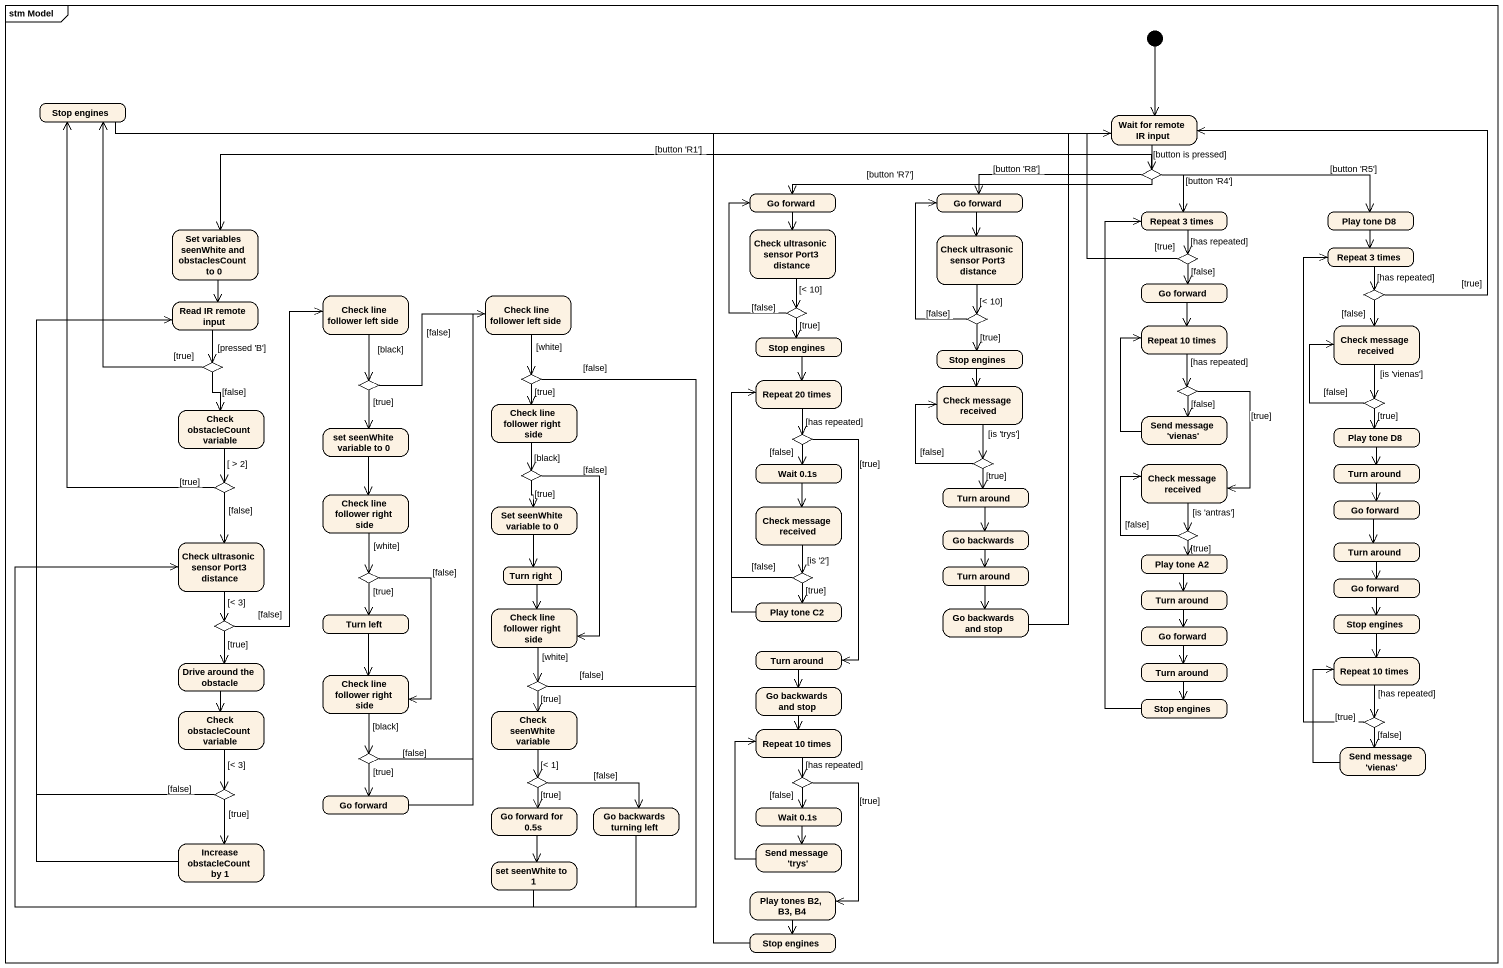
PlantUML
@startuml
mainframe stm Model
hide empty description
state "Stop engines" as Stop_engines
state "Wait for remote IR input" as Wait_for_remote_IR_input
state choice1 <<choice>>
state "Go forward" as Go_forward
state "Go forward" as Go_forward_2
state "Repeat 3 times" as Repeat_3_times
state "Play tone D8" as Play_tone_D8
state "Set variables seenWhite and obstaclesCount to 0" as Set_variables_seenWhite_and
state "Check ultrasonic sensor Port3 distance" as Check_ultrasonic_sensor
state "Check ultrasonic sensor Port3 distance" as Check_ultrasonic_sensor_2
state "Repeat 3 times" as Repeat_3_times_2
state "Go forward" as Go_forward_3
state choice2 <<choice>>
state "Read IR remote input" as Read_IR_remote_input
state "Check line follower left side" as Check_line_follower_left
state "Check line follower left side" as Check_line_follower_left_2
state choice3 <<choice>>
state choice4 <<choice>>
state "Repeat 10 times" as Repeat_10_times
state "Check message received" as Check_message_received
state choice5 <<choice>>
state choice6 <<choice>>
state "Stop engines" as Stop_engines_2
state "Stop engines" as Stop_engines_3
state choice7 <<choice>>
state "Check line follower right side" as Check_line_follower_right
state choice8 <<choice>>
state "Repeat 20 times" as Repeat_20_times
state "Check message received" as Check_message_received_2
state choice9 <<choice>>
state choice10 <<choice>>
state "Check obstacleCount variable" as Check_obstacleCount_variable
state "set seenWhite variable to 0" as set_seenWhite_variable_to_0
state choice11 <<choice>>
state "Send message 'vienas'" as Send_message_vienas
state "Play tone D8" as Play_tone_D8_2
state choice12 <<choice>>
state choice13 <<choice>>
state "Wait 0.1s" as Wait_0_1s
state choice14 <<choice>>
state "Check message received" as Check_message_received_3
state "Turn around" as Turn_around
state "Check line follower right side" as Check_line_follower_right_2
state "Set seenWhite variable to 0" as Set_seenWhite_variable_to_0
state "Check message received" as Check_message_received_4
state "Turn around" as Turn_around_2
state "Go forward" as Go_forward_4
state "Check ultrasonic sensor Port3 distance" as Check_ultrasonic_sensor_3
state "Go backwards" as Go_backwards
state "Play tone A2" as Play_tone_A2
state choice15 <<choice>>
state "Turn around" as Turn_around_3
state choice16 <<choice>>
state "Turn right" as Turn_right
state choice17 <<choice>>
state "Turn around" as Turn_around_4
state "Turn around" as Turn_around_5
state "Go forward" as Go_forward_5
state choice18 <<choice>>
state "Turn left" as Turn_left
state "Check line follower right side" as Check_line_follower_right_3
state "Play tone C2" as Play_tone_C2
state "Go backwards and stop" as Go_backwards_and_stop
state "Go forward" as Go_forward_6
state "Stop engines" as Stop_engines_4
state "Drive around the obstacle" as Drive_around_the_obstacle
state "Check line follower right side" as Check_line_follower_right_4
state "Turn around" as Turn_around_6
state "Turn around" as Turn_around_7
state "Repeat 10 times" as Repeat_10_times_2
state "Check obstacleCount variable" as Check_obstacleCount_variable_2
state "Check seenWhite variable" as Check_seenWhite_variable
state choice19 <<choice>>
state "Go backwards and stop" as Go_backwards_and_stop_2
state "Stop engines" as Stop_engines_5
state choice20 <<choice>>
state "Repeat 10 times" as Repeat_10_times_3
state "Send message 'vienas'" as Send_message_vienas_2
state choice21 <<choice>>
state choice22 <<choice>>
state choice23 <<choice>>
state choice24 <<choice>>
state "Go forward" as Go_forward_7
state "Go forward for 0.5s" as Go_forward_for_0_5s
state "Go backwards turning left" as Go_backwards_turning_left
state "Wait 0.1s" as Wait_0_1s_2
state "Increase obstacleCount by 1" as Increase_obstacleCount_by_1
state "set seenWhite to 1" as set_seenWhite_to_1
state "Send message 'trys'" as Send_message_trys
state "Play tones B2, B3, B4" as Play_tones_B2_B3_B4
state "Stop engines" as Stop_engines_6
[*] --> Wait_for_remote_IR_input
Stop_engines -right-> Wait_for_remote_IR_input
Wait_for_remote_IR_input --> choice1 : [button is pressed]
choice1 -left-> Go_forward : [button 'R7']
choice1 -left-> Go_forward_2 : [button 'R8']
choice1 --> Repeat_3_times : [button 'R4']
choice1 -right-> Play_tone_D8 : [button 'R5']
choice1 -left-> Set_variables_seenWhite_and : [button 'R1']
Go_forward --> Check_ultrasonic_sensor
Go_forward_2 --> Check_ultrasonic_sensor_2
Repeat_3_times --> choice2 : [has repeated]
Play_tone_D8 --> Repeat_3_times_2
Set_variables_seenWhite_and --> Read_IR_remote_input
Check_ultrasonic_sensor --> choice3 : [< 10]
Check_ultrasonic_sensor_2 --> choice4 : [< 10]
Repeat_3_times_2 --> choice5 : [has repeated]
Go_forward_3 --> Repeat_10_times
choice2 -up-> Wait_for_remote_IR_input : [true]
choice2 --> Go_forward_3 : [false]
Read_IR_remote_input --> choice6 : [pressed 'B']
Check_line_follower_left --> choice7 : [black]
Check_line_follower_left_2 --> choice8 : [white]
choice3 -up-> Go_forward : [false]
choice3 --> Stop_engines_2 : [true]
choice4 -up-> Go_forward_2 : [false]
choice4 --> Stop_engines_3 : [true]
Repeat_10_times --> choice9 : [has repeated]
Check_message_received --> choice10 : [is 'vienas']
choice5 -up-> Wait_for_remote_IR_input : [true]
choice5 --> Check_message_received : [false]
choice6 -up-> Stop_engines : [true]
choice6 --> Check_obstacleCount_variable : [false]
Stop_engines_2 --> Repeat_20_times
Stop_engines_3 --> Check_message_received_2
choice7 -right-> Check_line_follower_left_2 : [false]
choice7 --> set_seenWhite_variable_to_0 : [true]
Check_line_follower_right --> choice13 : [black]
choice8 --> Check_line_follower_right : [true]
choice8 --> Check_ultrasonic_sensor_3 : [false]
Repeat_20_times --> choice11 : [has repeated]
Check_message_received_2 --> choice14 : [is 'trys']
choice9 --> Send_message_vienas : [false]
choice9 --> Check_message_received_3 : [true]
choice10 -up-> Check_message_received : [false]
choice10 --> Play_tone_D8_2 : [true]
Check_obstacleCount_variable --> choice12 : [ > 2]
set_seenWhite_variable_to_0 --> Check_line_follower_right_2
choice11 --> Wait_0_1s : [false]
choice11 --> Turn_around_6 : [true]
Send_message_vienas -up-> Repeat_10_times
Play_tone_D8_2 --> Turn_around
choice12 -up-> Stop_engines : [true]
choice12 --> Check_ultrasonic_sensor_3 : [false]
choice13 --> Set_seenWhite_variable_to_0 : [true]
choice13 --> Check_line_follower_right_3 : [false]
Wait_0_1s --> Check_message_received_4
choice14 -up-> Check_message_received_2 : [false]
choice14 --> Turn_around_2 : [true]
Check_message_received_3 --> choice15 : [is 'antras']
Turn_around --> Go_forward_4
Check_line_follower_right_2 --> choice16 : [white]
Set_seenWhite_variable_to_0 --> Turn_right
Check_message_received_4 --> choice17 : [is '2']
Turn_around_2 --> Go_backwards
Go_forward_4 --> Turn_around_3
Check_ultrasonic_sensor_3 --> choice18 : [< 3]
Go_backwards --> Turn_around_4
Play_tone_A2 --> Turn_around_5
choice15 -up-> Check_message_received_3 : [false]
choice15 --> Play_tone_A2 : [true]
Turn_around_3 --> Go_forward_5
choice16 --> Turn_left : [true]
choice16 --> Check_line_follower_right_4 : [false]
Turn_right --> Check_line_follower_right_3
choice17 -up-> Repeat_20_times : [false]
choice17 --> Play_tone_C2 : [true]
Turn_around_4 --> Go_backwards_and_stop
Turn_around_5 --> Go_forward_6
Go_forward_5 --> Stop_engines_4
choice18 -up-> Check_line_follower_left : [false]
choice18 --> Drive_around_the_obstacle : [true]
Turn_left --> Check_line_follower_right_4
Check_line_follower_right_3 --> choice19 : [white]
Play_tone_C2 -up-> Repeat_20_times
Go_backwards_and_stop -up-> Wait_for_remote_IR_input
Go_forward_6 --> Turn_around_7
Stop_engines_4 --> Repeat_10_times_2
Drive_around_the_obstacle --> Check_obstacleCount_variable_2
Check_line_follower_right_4 --> choice20 : [black]
Turn_around_6 --> Go_backwards_and_stop_2
Turn_around_7 --> Stop_engines_5
Repeat_10_times_2 --> choice21 : [has repeated]
Check_obstacleCount_variable_2 --> choice22 : [< 3]
Check_seenWhite_variable --> choice23 : [< 1]
choice19 -left-> Check_ultrasonic_sensor_3 : [false]
choice19 --> Check_seenWhite_variable : [true]
Go_backwards_and_stop_2 --> Repeat_10_times_3
Stop_engines_5 -up-> Repeat_3_times
choice20 -up-> Check_line_follower_left_2 : [false]
choice20 --> Go_forward_7 : [true]
Repeat_10_times_3 --> choice24 : [has repeated]
Send_message_vienas_2 -up-> Repeat_10_times_2
choice21 -up-> Repeat_3_times_2 : [true]
choice21 --> Send_message_vienas_2 : [false]
choice22 -up-> Read_IR_remote_input : [false]
choice22 --> Increase_obstacleCount_by_1 : [true]
choice23 --> Go_forward_for_0_5s : [true]
choice23 -right-> Go_backwards_turning_left : [false]
choice24 --> Wait_0_1s_2 : [false]
choice24 --> Play_tones_B2_B3_B4 : [true]
Go_forward_7 -up-> Check_line_follower_left_2
Go_forward_for_0_5s --> set_seenWhite_to_1
Go_backwards_turning_left -up-> Check_ultrasonic_sensor_3
Wait_0_1s_2 --> Send_message_trys
Increase_obstacleCount_by_1 -up-> Read_IR_remote_input
set_seenWhite_to_1 -up-> Check_ultrasonic_sensor_3
Send_message_trys -up-> Repeat_10_times_3
Play_tones_B2_B3_B4 --> Stop_engines_6
Stop_engines_6 -up-> Wait_for_remote_IR_input
@enduml
